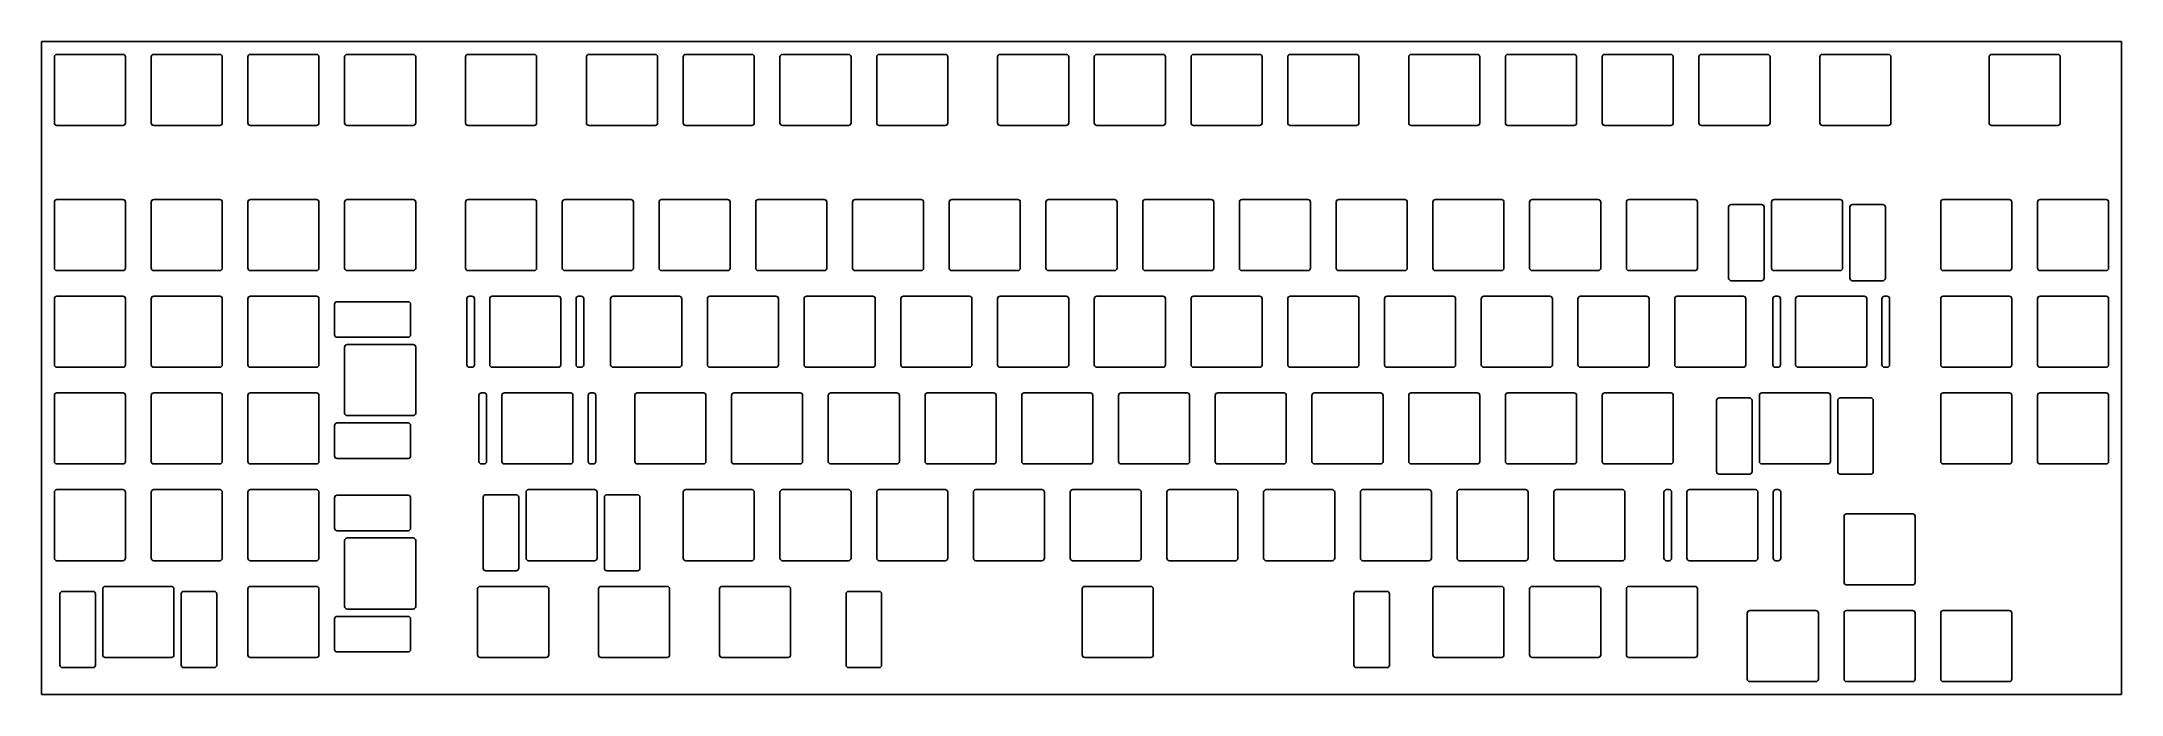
# Model space of a CAD drawing. Header units: millimetres. Extents: x 0 to 410, y -129 to 0.
import ezdxf

# ---------------------------------------------------------------- set-up
doc = ezdxf.new("R2010")
doc.units = ezdxf.units.MM

msp = doc.modelspace()

# ---------------------------------------------------------------- linework, layer by layer
for p, q in [((0, 0), (409.575, 0)), ((0, -128.5875), (0, 0)), ((409.575, -128.5875), (409.575, 0)), ((2.525, -3.025), (2.525, -16.025)), ((3.025, -2.525), (16.025, -2.525)), ((16.525, -3.025), (16.525, -16.025)), ((21.575, -3.025), (21.575, -16.025)), ((22.075, -2.525), (35.075, -2.525)), ((35.575, -3.025), (35.575, -16.025)), ((40.625, -3.025), (40.625, -16.025)), ((41.125, -2.525), (54.125, -2.525)), ((54.625, -3.025), (54.625, -16.025)), ((59.675, -3.025), (59.675, -16.025)), ((60.175, -2.525), (73.175, -2.525)), ((73.675, -3.025), (73.675, -16.025)), ((83.4875, -3.025), (83.4875, -16.025)), ((83.9875, -2.525), (96.9875, -2.525)), ((97.4875, -3.025), (97.4875, -16.025)), ((107.3, -3.025), (107.3, -16.025)), ((107.8, -2.525), (120.8, -2.525)), ((121.3, -3.025), (121.3, -16.025)), ((126.35, -3.025), (126.35, -16.025)), ((126.85, -2.525), (139.85, -2.525)), ((140.35, -3.025), (140.35, -16.025)), ((145.4, -3.025), (145.4, -16.025)), ((145.9, -2.525), (158.9, -2.525)), ((159.4, -3.025), (159.4, -16.025)), ((164.45, -3.025), (164.45, -16.025)), ((164.95, -2.525), (177.95, -2.525)), ((178.45, -3.025), (178.45, -16.025)), ((188.2625, -3.025), (188.2625, -16.025)), ((188.7625, -2.525), (201.7625, -2.525)), ((202.2625, -3.025), (202.2625, -16.025)), ((207.3125, -3.025), (207.3125, -16.025)), ((207.8125, -2.525), (220.8125, -2.525)), ((221.3125, -3.025), (221.3125, -16.025)), ((226.3625, -3.025), (226.3625, -16.025)), ((226.8625, -2.525), (239.8625, -2.525)), ((240.3625, -3.025), (240.3625, -16.025)), ((245.4125, -3.025), (245.4125, -16.025)), ((245.9125, -2.525), (258.9125, -2.525)), ((259.4125, -3.025), (259.4125, -16.025)), ((269.225, -3.025), (269.225, -16.025)), ((269.725, -2.525), (282.725, -2.525)), ((283.225, -3.025), (283.225, -16.025)), ((288.275, -3.025), (288.275, -16.025)), ((288.775, -2.525), (301.775, -2.525)), ((302.275, -3.025), (302.275, -16.025)), ((307.325, -3.025), (307.325, -16.025)), ((307.825, -2.525), (320.825, -2.525)), ((321.325, -3.025), (321.325, -16.025)), ((326.375, -3.025), (326.375, -16.025)), ((326.875, -2.525), (339.875, -2.525)), ((340.375, -3.025), (340.375, -16.025)), ((350.1875, -3.025), (350.1875, -16.025)), ((350.6875, -2.525), (363.6875, -2.525)), ((364.1875, -3.025), (364.1875, -16.025)), ((383.525, -3.025), (383.525, -16.025)), ((384.025, -2.525), (397.025, -2.525)), ((397.525, -3.025), (397.525, -16.025)), ((3.025, -16.525), (16.025, -16.525)), ((22.075, -16.525), (35.075, -16.525)), ((41.125, -16.525), (54.125, -16.525)), ((60.175, -16.525), (73.175, -16.525)), ((83.9875, -16.525), (96.9875, -16.525)), ((107.8, -16.525), (120.8, -16.525)), ((126.85, -16.525), (139.85, -16.525)), ((145.9, -16.525), (158.9, -16.525)), ((164.95, -16.525), (177.95, -16.525)), ((188.7625, -16.525), (201.7625, -16.525)), ((207.8125, -16.525), (220.8125, -16.525)), ((226.8625, -16.525), (239.8625, -16.525)), ((245.9125, -16.525), (258.9125, -16.525)), ((269.725, -16.525), (282.725, -16.525)), ((288.775, -16.525), (301.775, -16.525)), ((307.825, -16.525), (320.825, -16.525)), ((326.875, -16.525), (339.875, -16.525)), ((350.6875, -16.525), (363.6875, -16.525)), ((384.025, -16.525), (397.025, -16.525)), ((2.525, -31.6), (2.525, -44.6)), ((3.025, -31.1), (16.025, -31.1)), ((16.525, -31.6), (16.525, -44.6)), ((21.575, -31.6), (21.575, -44.6)), ((22.075, -31.1), (35.075, -31.1)), ((35.575, -31.6), (35.575, -44.6)), ((40.625, -31.6), (40.625, -44.6)), ((41.125, -31.1), (54.125, -31.1)), ((54.625, -31.6), (54.625, -44.6)), ((59.675, -31.6), (59.675, -44.6)), ((60.175, -31.1), (73.175, -31.1)), ((73.675, -31.6), (73.675, -44.6)), ((83.4875, -31.6), (83.4875, -44.6)), ((83.9875, -31.1), (96.9875, -31.1)), ((97.4875, -31.6), (97.4875, -44.6)), ((102.5375, -31.6), (102.5375, -44.6)), ((103.0375, -31.1), (116.0375, -31.1)), ((116.5375, -31.6), (116.5375, -44.6)), ((121.5875, -31.6), (121.5875, -44.6)), ((122.0875, -31.1), (135.0875, -31.1)), ((135.5875, -31.6), (135.5875, -44.6)), ((140.6375, -31.6), (140.6375, -44.6)), ((141.1375, -31.1), (154.1375, -31.1)), ((154.6375, -31.6), (154.6375, -44.6)), ((159.6875, -31.6), (159.6875, -44.6)), ((160.1875, -31.1), (173.1875, -31.1)), ((173.6875, -31.6), (173.6875, -44.6)), ((178.7375, -31.6), (178.7375, -44.6)), ((179.2375, -31.1), (192.2375, -31.1)), ((192.7375, -31.6), (192.7375, -44.6)), ((197.7875, -31.6), (197.7875, -44.6)), ((198.2875, -31.1), (211.2875, -31.1)), ((211.7875, -31.6), (211.7875, -44.6)), ((216.8375, -31.6), (216.8375, -44.6)), ((217.3375, -31.1), (230.3375, -31.1)), ((230.8375, -31.6), (230.8375, -44.6)), ((235.8875, -31.6), (235.8875, -44.6)), ((236.3875, -31.1), (249.3875, -31.1)), ((249.8875, -31.6), (249.8875, -44.6)), ((254.9375, -31.6), (254.9375, -44.6)), ((255.4375, -31.1), (268.4375, -31.1)), ((268.9375, -31.6), (268.9375, -44.6)), ((273.9875, -31.6), (273.9875, -44.6)), ((274.4875, -31.1), (287.4875, -31.1)), ((287.9875, -31.6), (287.9875, -44.6)), ((293.0375, -31.6), (293.0375, -44.6)), ((293.5375, -31.1), (306.5375, -31.1)), ((307.0375, -31.6), (307.0375, -44.6)), ((312.0875, -31.6), (312.0875, -44.6)), ((312.5875, -31.1), (325.5875, -31.1)), ((326.0875, -31.6), (326.0875, -44.6)), ((332.2245, -32.6), (332.2245, -46.6)), ((332.7245, -32.1), (338.7245, -32.1)), ((339.2245, -32.6), (339.2245, -46.6)), ((340.6625, -31.6), (340.6625, -44.6)), ((341.1625, -31.1), (354.1625, -31.1)), ((354.6625, -31.6), (354.6625, -44.6)), ((356.1005, -32.6), (356.1005, -46.6)), ((356.6005, -32.1), (362.6005, -32.1)), ((363.1005, -32.6), (363.1005, -46.6)), ((374, -31.6), (374, -44.6)), ((374.5, -31.1), (387.5, -31.1)), ((388, -31.6), (388, -44.6)), ((393.05, -31.6), (393.05, -44.6)), ((393.55, -31.1), (406.55, -31.1)), ((407.05, -31.6), (407.05, -44.6)), ((3.025, -45.1), (16.025, -45.1)), ((22.075, -45.1), (35.075, -45.1)), ((41.125, -45.1), (54.125, -45.1)), ((60.175, -45.1), (73.175, -45.1)), ((83.9875, -45.1), (96.9875, -45.1)), ((103.0375, -45.1), (116.0375, -45.1)), ((122.0875, -45.1), (135.0875, -45.1)), ((141.1375, -45.1), (154.1375, -45.1)), ((160.1875, -45.1), (173.1875, -45.1)), ((179.2375, -45.1), (192.2375, -45.1)), ((198.2875, -45.1), (211.2875, -45.1)), ((217.3375, -45.1), (230.3375, -45.1)), ((236.3875, -45.1), (249.3875, -45.1)), ((255.4375, -45.1), (268.4375, -45.1)), ((274.4875, -45.1), (287.4875, -45.1)), ((293.5375, -45.1), (306.5375, -45.1)), ((312.5875, -45.1), (325.5875, -45.1)), ((332.7245, -47.1), (338.7245, -47.1)), ((341.1625, -45.1), (354.1625, -45.1)), ((356.6005, -47.1), (362.6005, -47.1)), ((374.5, -45.1), (387.5, -45.1)), ((393.55, -45.1), (406.55, -45.1)), ((2.525, -50.65), (2.525, -63.65)), ((3.025, -50.15), (16.025, -50.15)), ((16.525, -50.65), (16.525, -63.65)), ((21.575, -50.65), (21.575, -63.65)), ((22.075, -50.15), (35.075, -50.15)), ((35.575, -50.65), (35.575, -63.65)), ((40.625, -50.65), (40.625, -63.65)), ((41.125, -50.15), (54.125, -50.15)), ((54.625, -50.65), (54.625, -63.65)), ((57.675, -51.737), (57.675, -57.737)), ((72.175, -51.237), (58.175, -51.237)), ((72.675, -51.737), (72.675, -57.737)), ((83.75, -50.65), (83.75, -63.65)), ((84.25, -50.15), (84.75, -50.15)), ((85.25, -50.65), (85.25, -63.65)), ((88.25, -50.65), (88.25, -63.65)), ((88.75, -50.15), (101.75, -50.15)), ((102.25, -50.65), (102.25, -63.65)), ((105.25, -50.65), (105.25, -63.65)), ((105.75, -50.15), (106.25, -50.15)), ((106.75, -50.65), (106.75, -63.65)), ((112.0625, -50.65), (112.0625, -63.65)), ((112.5625, -50.15), (125.5625, -50.15)), ((126.0625, -50.65), (126.0625, -63.65)), ((131.1125, -50.65), (131.1125, -63.65)), ((131.6125, -50.15), (144.6125, -50.15)), ((145.1125, -50.65), (145.1125, -63.65)), ((150.1625, -50.65), (150.1625, -63.65)), ((150.6625, -50.15), (163.6625, -50.15)), ((164.1625, -50.65), (164.1625, -63.65)), ((169.2125, -50.65), (169.2125, -63.65)), ((169.7125, -50.15), (182.7125, -50.15)), ((183.2125, -50.65), (183.2125, -63.65)), ((188.2625, -50.65), (188.2625, -63.65)), ((188.7625, -50.15), (201.7625, -50.15)), ((202.2625, -50.65), (202.2625, -63.65)), ((207.3125, -50.65), (207.3125, -63.65)), ((207.8125, -50.15), (220.8125, -50.15)), ((221.3125, -50.65), (221.3125, -63.65)), ((226.3625, -50.65), (226.3625, -63.65)), ((226.8625, -50.15), (239.8625, -50.15)), ((240.3625, -50.65), (240.3625, -63.65)), ((245.4125, -50.65), (245.4125, -63.65)), ((245.9125, -50.15), (258.9125, -50.15)), ((259.4125, -50.65), (259.4125, -63.65)), ((264.4625, -50.65), (264.4625, -63.65)), ((264.9625, -50.15), (277.9625, -50.15)), ((278.4625, -50.65), (278.4625, -63.65)), ((283.5125, -50.65), (283.5125, -63.65)), ((284.0125, -50.15), (297.0125, -50.15)), ((297.5125, -50.65), (297.5125, -63.65)), ((302.5625, -50.65), (302.5625, -63.65)), ((303.0625, -50.15), (316.0625, -50.15)), ((316.5625, -50.65), (316.5625, -63.65)), ((321.6125, -50.65), (321.6125, -63.65)), ((322.1125, -50.15), (335.1125, -50.15)), ((335.6125, -50.65), (335.6125, -63.65)), ((340.925, -50.65), (340.925, -63.65)), ((341.425, -50.15), (341.925, -50.15)), ((342.425, -50.65), (342.425, -63.65)), ((345.425, -50.65), (345.425, -63.65)), ((345.925, -50.15), (358.925, -50.15)), ((359.425, -50.65), (359.425, -63.65)), ((362.425, -50.65), (362.425, -63.65)), ((362.925, -50.15), (363.425, -50.15)), ((363.925, -50.65), (363.925, -63.65)), ((374, -50.65), (374, -63.65)), ((374.5, -50.15), (387.5, -50.15)), ((388, -50.65), (388, -63.65)), ((393.05, -50.65), (393.05, -63.65)), ((393.55, -50.15), (406.55, -50.15)), ((407.05, -50.65), (407.05, -63.65)), ((72.175, -58.237), (58.175, -58.237)), ((59.675, -60.175), (59.675, -73.175)), ((73.175, -59.675), (60.175, -59.675)), ((73.675, -60.175), (73.675, -73.175)), ((3.025, -64.15), (16.025, -64.15)), ((22.075, -64.15), (35.075, -64.15)), ((41.125, -64.15), (54.125, -64.15)), ((84.25, -64.15), (84.75, -64.15)), ((88.75, -64.15), (101.75, -64.15)), ((105.75, -64.15), (106.25, -64.15)), ((112.5625, -64.15), (125.5625, -64.15)), ((131.6125, -64.15), (144.6125, -64.15)), ((150.6625, -64.15), (163.6625, -64.15)), ((169.7125, -64.15), (182.7125, -64.15)), ((188.7625, -64.15), (201.7625, -64.15)), ((207.8125, -64.15), (220.8125, -64.15)), ((226.8625, -64.15), (239.8625, -64.15)), ((245.9125, -64.15), (258.9125, -64.15)), ((264.9625, -64.15), (277.9625, -64.15)), ((284.0125, -64.15), (297.0125, -64.15)), ((303.0625, -64.15), (316.0625, -64.15)), ((322.1125, -64.15), (335.1125, -64.15)), ((341.425, -64.15), (341.925, -64.15)), ((345.925, -64.15), (358.925, -64.15)), ((362.925, -64.15), (363.425, -64.15)), ((374.5, -64.15), (387.5, -64.15)), ((393.55, -64.15), (406.55, -64.15)), ((3.025, -69.2), (16.025, -69.2)), ((22.075, -69.2), (35.075, -69.2)), ((41.125, -69.2), (54.125, -69.2)), ((86.63125, -69.2), (87.13125, -69.2)), ((91.13125, -69.2), (104.13125, -69.2)), ((108.13125, -69.2), (108.63125, -69.2)), ((117.325, -69.2), (130.325, -69.2)), ((136.375, -69.2), (149.375, -69.2)), ((155.425, -69.2), (168.425, -69.2)), ((174.475, -69.2), (187.475, -69.2)), ((193.525, -69.2), (206.525, -69.2)), ((212.575, -69.2), (225.575, -69.2)), ((231.625, -69.2), (244.625, -69.2)), ((250.675, -69.2), (263.675, -69.2)), ((269.725, -69.2), (282.725, -69.2)), ((288.775, -69.2), (301.775, -69.2)), ((307.825, -69.2), (320.825, -69.2)), ((338.78125, -69.2), (351.78125, -69.2)), ((374.5, -69.2), (387.5, -69.2)), ((393.55, -69.2), (406.55, -69.2)), ((2.525, -69.7), (2.525, -82.7)), ((16.525, -69.7), (16.525, -82.7)), ((21.575, -69.7), (21.575, -82.7)), ((35.575, -69.7), (35.575, -82.7)), ((40.625, -69.7), (40.625, -82.7)), ((54.625, -69.7), (54.625, -82.7)), ((73.175, -73.675), (60.175, -73.675)), ((86.13125, -69.7), (86.13125, -82.7)), ((87.63125, -69.7), (87.63125, -82.7)), ((90.63125, -69.7), (90.63125, -82.7)), ((104.63125, -69.7), (104.63125, -82.7)), ((107.63125, -69.7), (107.63125, -82.7)), ((109.13125, -69.7), (109.13125, -82.7)), ((116.825, -69.7), (116.825, -82.7)), ((130.825, -69.7), (130.825, -82.7)), ((135.875, -69.7), (135.875, -82.7)), ((149.875, -69.7), (149.875, -82.7)), ((154.925, -69.7), (154.925, -82.7)), ((168.925, -69.7), (168.925, -82.7)), ((173.975, -69.7), (173.975, -82.7)), ((187.975, -69.7), (187.975, -82.7)), ((193.025, -69.7), (193.025, -82.7)), ((207.025, -69.7), (207.025, -82.7)), ((212.075, -69.7), (212.075, -82.7)), ((226.075, -69.7), (226.075, -82.7)), ((231.125, -69.7), (231.125, -82.7)), ((245.125, -69.7), (245.125, -82.7)), ((250.175, -69.7), (250.175, -82.7)), ((264.175, -69.7), (264.175, -82.7)), ((269.225, -69.7), (269.225, -82.7)), ((283.225, -69.7), (283.225, -82.7)), ((288.275, -69.7), (288.275, -82.7)), ((302.275, -69.7), (302.275, -82.7)), ((307.325, -69.7), (307.325, -82.7)), ((321.325, -69.7), (321.325, -82.7)), ((329.84325, -70.7), (329.84325, -84.7)), ((330.34325, -70.2), (336.34325, -70.2)), ((336.84325, -70.7), (336.84325, -84.7)), ((338.28125, -69.7), (338.28125, -82.7)), ((352.28125, -69.7), (352.28125, -82.7)), ((353.71925, -70.7), (353.71925, -84.7)), ((354.21925, -70.2), (360.21925, -70.2)), ((360.71925, -70.7), (360.71925, -84.7)), ((374, -69.7), (374, -82.7)), ((388, -69.7), (388, -82.7)), ((393.05, -69.7), (393.05, -82.7)), ((407.05, -69.7), (407.05, -82.7)), ((57.675, -75.613), (57.675, -81.613)), ((72.175, -75.113), (58.175, -75.113)), ((72.675, -75.613), (72.675, -81.613)), ((3.025, -83.2), (16.025, -83.2)), ((22.075, -83.2), (35.075, -83.2)), ((41.125, -83.2), (54.125, -83.2)), ((72.175, -82.113), (58.175, -82.113)), ((86.63125, -83.2), (87.13125, -83.2)), ((91.13125, -83.2), (104.13125, -83.2)), ((108.13125, -83.2), (108.63125, -83.2)), ((117.325, -83.2), (130.325, -83.2)), ((136.375, -83.2), (149.375, -83.2)), ((155.425, -83.2), (168.425, -83.2)), ((174.475, -83.2), (187.475, -83.2)), ((193.525, -83.2), (206.525, -83.2)), ((212.575, -83.2), (225.575, -83.2)), ((231.625, -83.2), (244.625, -83.2)), ((250.675, -83.2), (263.675, -83.2)), ((269.725, -83.2), (282.725, -83.2)), ((288.775, -83.2), (301.775, -83.2)), ((307.825, -83.2), (320.825, -83.2)), ((330.34325, -85.2), (336.34325, -85.2)), ((338.78125, -83.2), (351.78125, -83.2)), ((354.21925, -85.2), (360.21925, -85.2)), ((374.5, -83.2), (387.5, -83.2)), ((393.55, -83.2), (406.55, -83.2)), ((2.525, -88.75), (2.525, -101.75)), ((3.025, -88.25), (16.025, -88.25)), ((16.525, -88.75), (16.525, -101.75)), ((21.575, -88.75), (21.575, -101.75)), ((22.075, -88.25), (35.075, -88.25)), ((35.575, -88.75), (35.575, -101.75)), ((40.625, -88.75), (40.625, -101.75)), ((41.125, -88.25), (54.125, -88.25)), ((54.625, -88.75), (54.625, -101.75)), ((57.675, -89.837), (57.675, -95.837)), ((72.175, -89.337), (58.175, -89.337)), ((72.675, -89.837), (72.675, -95.837)), ((86.95575, -89.75), (86.95575, -103.75)), ((87.45575, -89.25), (93.45575, -89.25)), ((93.95575, -89.75), (93.95575, -103.75)), ((95.39375, -88.75), (95.39375, -101.75)), ((95.89375, -88.25), (108.89375, -88.25)), ((109.39375, -88.75), (109.39375, -101.75)), ((110.83175, -89.75), (110.83175, -103.75)), ((111.33175, -89.25), (117.33175, -89.25)), ((117.83175, -89.75), (117.83175, -103.75)), ((126.35, -88.75), (126.35, -101.75)), ((126.85, -88.25), (139.85, -88.25)), ((140.35, -88.75), (140.35, -101.75)), ((145.4, -88.75), (145.4, -101.75)), ((145.9, -88.25), (158.9, -88.25)), ((159.4, -88.75), (159.4, -101.75)), ((164.45, -88.75), (164.45, -101.75)), ((164.95, -88.25), (177.95, -88.25)), ((178.45, -88.75), (178.45, -101.75)), ((183.5, -88.75), (183.5, -101.75)), ((184, -88.25), (197, -88.25)), ((197.5, -88.75), (197.5, -101.75)), ((202.55, -88.75), (202.55, -101.75)), ((203.05, -88.25), (216.05, -88.25)), ((216.55, -88.75), (216.55, -101.75)), ((221.6, -88.75), (221.6, -101.75)), ((222.1, -88.25), (235.1, -88.25)), ((235.6, -88.75), (235.6, -101.75)), ((240.65, -88.75), (240.65, -101.75)), ((241.15, -88.25), (254.15, -88.25)), ((254.65, -88.75), (254.65, -101.75)), ((259.7, -88.75), (259.7, -101.75)), ((260.2, -88.25), (273.2, -88.25)), ((273.7, -88.75), (273.7, -101.75)), ((278.75, -88.75), (278.75, -101.75)), ((279.25, -88.25), (292.25, -88.25)), ((292.75, -88.75), (292.75, -101.75)), ((297.8, -88.75), (297.8, -101.75)), ((298.3, -88.25), (311.3, -88.25)), ((311.8, -88.75), (311.8, -101.75)), ((319.49375, -88.75), (319.49375, -101.75)), ((319.99375, -88.25), (320.49375, -88.25)), ((320.99375, -88.75), (320.99375, -101.75)), ((323.99375, -88.75), (323.99375, -101.75)), ((324.49375, -88.25), (337.49375, -88.25)), ((337.99375, -88.75), (337.99375, -101.75)), ((340.99375, -88.75), (340.99375, -101.75)), ((341.49375, -88.25), (341.99375, -88.25)), ((342.49375, -88.75), (342.49375, -101.75)), ((354.95, -93.5125), (354.95, -106.5125)), ((355.45, -93.0125), (368.45, -93.0125)), ((368.95, -93.5125), (368.95, -106.5125)), ((72.175, -96.337), (58.175, -96.337)), ((59.675, -98.275), (59.675, -111.275)), ((73.175, -97.775), (60.175, -97.775)), ((73.675, -98.275), (73.675, -111.275)), ((3.025, -102.25), (16.025, -102.25)), ((22.075, -102.25), (35.075, -102.25)), ((41.125, -102.25), (54.125, -102.25)), ((95.89375, -102.25), (108.89375, -102.25)), ((126.85, -102.25), (139.85, -102.25)), ((145.9, -102.25), (158.9, -102.25)), ((164.95, -102.25), (177.95, -102.25)), ((184, -102.25), (197, -102.25)), ((203.05, -102.25), (216.05, -102.25)), ((222.1, -102.25), (235.1, -102.25)), ((241.15, -102.25), (254.15, -102.25)), ((260.2, -102.25), (273.2, -102.25)), ((279.25, -102.25), (292.25, -102.25)), ((298.3, -102.25), (311.3, -102.25)), ((319.99375, -102.25), (320.49375, -102.25)), ((324.49375, -102.25), (337.49375, -102.25)), ((341.49375, -102.25), (341.99375, -102.25)), ((87.45575, -104.25), (93.45575, -104.25)), ((111.33175, -104.25), (117.33175, -104.25)), ((3.612, -108.8), (3.612, -122.8)), ((4.112, -108.3), (10.112, -108.3)), ((10.612, -108.8), (10.612, -122.8)), ((12.05, -107.8), (12.05, -120.8)), ((12.55, -107.3), (25.55, -107.3)), ((26.05, -107.8), (26.05, -120.8)), ((27.488, -108.8), (27.488, -122.8)), ((27.988, -108.3), (33.988, -108.3)), ((34.488, -108.8), (34.488, -122.8)), ((40.625, -107.8), (40.625, -120.8)), ((41.125, -107.3), (54.125, -107.3)), ((54.625, -107.8), (54.625, -120.8)), ((85.86875, -107.8), (85.86875, -120.8)), ((86.36875, -107.3), (99.36875, -107.3)), ((99.86875, -107.8), (99.86875, -120.8)), ((109.68125, -107.8), (109.68125, -120.8)), ((110.18125, -107.3), (123.18125, -107.3)), ((123.68125, -107.8), (123.68125, -120.8)), ((133.49375, -107.8), (133.49375, -120.8)), ((133.99375, -107.3), (146.99375, -107.3)), ((147.49375, -107.8), (147.49375, -120.8)), ((158.43125, -108.8), (158.43125, -122.8)), ((158.93125, -108.3), (164.93125, -108.3)), ((165.43125, -108.8), (165.43125, -122.8)), ((204.93125, -107.8), (204.93125, -120.8)), ((205.43125, -107.3), (218.43125, -107.3)), ((218.93125, -107.8), (218.93125, -120.8)), ((258.43125, -108.8), (258.43125, -122.8)), ((258.93125, -108.3), (264.93125, -108.3)), ((265.43125, -108.8), (265.43125, -122.8)), ((273.9875, -107.8), (273.9875, -120.8)), ((274.4875, -107.3), (287.4875, -107.3)), ((287.9875, -107.8), (287.9875, -120.8)), ((293.0375, -107.8), (293.0375, -120.8)), ((293.5375, -107.3), (306.5375, -107.3)), ((307.0375, -107.8), (307.0375, -120.8)), ((312.0875, -107.8), (312.0875, -120.8)), ((312.5875, -107.3), (325.5875, -107.3)), ((326.0875, -107.8), (326.0875, -120.8)), ((355.45, -107.0125), (368.45, -107.0125)), ((57.675, -113.713), (57.675, -119.713)), ((72.175, -113.213), (58.175, -113.213)), ((73.175, -111.775), (60.175, -111.775)), ((72.675, -113.713), (72.675, -119.713)), ((335.9, -112.5625), (335.9, -125.5625)), ((336.4, -112.0625), (349.4, -112.0625)), ((349.9, -112.5625), (349.9, -125.5625)), ((354.95, -112.5625), (354.95, -125.5625)), ((355.45, -112.0625), (368.45, -112.0625)), ((368.95, -112.5625), (368.95, -125.5625)), ((374, -112.5625), (374, -125.5625)), ((374.5, -112.0625), (387.5, -112.0625)), ((388, -112.5625), (388, -125.5625)), ((12.55, -121.3), (25.55, -121.3)), ((41.125, -121.3), (54.125, -121.3)), ((72.175, -120.213), (58.175, -120.213)), ((86.36875, -121.3), (99.36875, -121.3)), ((110.18125, -121.3), (123.18125, -121.3)), ((133.99375, -121.3), (146.99375, -121.3)), ((205.43125, -121.3), (218.43125, -121.3)), ((274.4875, -121.3), (287.4875, -121.3)), ((293.5375, -121.3), (306.5375, -121.3)), ((312.5875, -121.3), (325.5875, -121.3)), ((4.112, -123.3), (10.112, -123.3)), ((27.988, -123.3), (33.988, -123.3)), ((158.93125, -123.3), (164.93125, -123.3)), ((258.93125, -123.3), (264.93125, -123.3)), ((336.4, -126.0625), (349.4, -126.0625)), ((355.45, -126.0625), (368.45, -126.0625)), ((374.5, -126.0625), (387.5, -126.0625)), ((0, -128.5875), (409.575, -128.5875))]:
    msp.add_line(p, q)
for centre, start, end in [((3.025, -3.025), 90, 180), ((16.025, -3.025), 0, 90), ((22.075, -3.025), 90, 180), ((35.075, -3.025), 0, 90), ((41.125, -3.025), 90, 180), ((54.125, -3.025), 0, 90), ((60.175, -3.025), 90, 180), ((73.175, -3.025), 0, 90), ((83.9875, -3.025), 90, 180), ((96.9875, -3.025), 0, 90), ((107.8, -3.025), 90, 180), ((120.8, -3.025), 0, 90), ((126.85, -3.025), 90, 180), ((139.85, -3.025), 0, 90), ((145.9, -3.025), 90, 180), ((158.9, -3.025), 0, 90), ((164.95, -3.025), 90, 180), ((177.95, -3.025), 0, 90), ((188.7625, -3.025), 90, 180), ((201.7625, -3.025), 0, 90), ((207.8125, -3.025), 90, 180), ((220.8125, -3.025), 0, 90), ((226.8625, -3.025), 90, 180), ((239.8625, -3.025), 0, 90), ((245.9125, -3.025), 90, 180), ((258.9125, -3.025), 0, 90), ((269.725, -3.025), 90, 180), ((282.725, -3.025), 0, 90), ((288.775, -3.025), 90, 180), ((301.775, -3.025), 0, 90), ((307.825, -3.025), 90, 180), ((320.825, -3.025), 0, 90), ((326.875, -3.025), 90, 180), ((339.875, -3.025), 0, 90), ((350.6875, -3.025), 90, 180), ((363.6875, -3.025), 0, 90), ((384.025, -3.025), 90, 180), ((397.025, -3.025), 0, 90), ((3.025, -16.025), 180, 270), ((16.025, -16.025), 270, 0), ((22.075, -16.025), 180, 270), ((35.075, -16.025), 270, 0), ((41.125, -16.025), 180, 270), ((54.125, -16.025), 270, 0), ((60.175, -16.025), 180, 270), ((73.175, -16.025), 270, 0), ((83.9875, -16.025), 180, 270), ((96.9875, -16.025), 270, 0), ((107.8, -16.025), 180, 270), ((120.8, -16.025), 270, 0), ((126.85, -16.025), 180, 270), ((139.85, -16.025), 270, 0), ((145.9, -16.025), 180, 270), ((158.9, -16.025), 270, 0), ((164.95, -16.025), 180, 270), ((177.95, -16.025), 270, 0), ((188.7625, -16.025), 180, 270), ((201.7625, -16.025), 270, 0), ((207.8125, -16.025), 180, 270), ((220.8125, -16.025), 270, 0), ((226.8625, -16.025), 180, 270), ((239.8625, -16.025), 270, 0), ((245.9125, -16.025), 180, 270), ((258.9125, -16.025), 270, 0), ((269.725, -16.025), 180, 270), ((282.725, -16.025), 270, 0), ((288.775, -16.025), 180, 270), ((301.775, -16.025), 270, 0), ((307.825, -16.025), 180, 270), ((320.825, -16.025), 270, 0), ((326.875, -16.025), 180, 270), ((339.875, -16.025), 270, 0), ((350.6875, -16.025), 180, 270), ((363.6875, -16.025), 270, 0), ((384.025, -16.025), 180, 270), ((397.025, -16.025), 270, 0), ((3.025, -31.6), 90, 180), ((16.025, -31.6), 0, 90), ((22.075, -31.6), 90, 180), ((35.075, -31.6), 0, 90), ((41.125, -31.6), 90, 180), ((54.125, -31.6), 0, 90), ((60.175, -31.6), 90, 180), ((73.175, -31.6), 0, 90), ((83.9875, -31.6), 90, 180), ((96.9875, -31.6), 0, 90), ((103.0375, -31.6), 90, 180), ((116.0375, -31.6), 0, 90), ((122.0875, -31.6), 90, 180), ((135.0875, -31.6), 0, 90), ((141.1375, -31.6), 90, 180), ((154.1375, -31.6), 0, 90), ((160.1875, -31.6), 90, 180), ((173.1875, -31.6), 0, 90), ((179.2375, -31.6), 90, 180), ((192.2375, -31.6), 0, 90), ((198.2875, -31.6), 90, 180), ((211.2875, -31.6), 0, 90), ((217.3375, -31.6), 90, 180), ((230.3375, -31.6), 0, 90), ((236.3875, -31.6), 90, 180), ((249.3875, -31.6), 0, 90), ((255.4375, -31.6), 90, 180), ((268.4375, -31.6), 0, 90), ((274.4875, -31.6), 90, 180), ((287.4875, -31.6), 0, 90), ((293.5375, -31.6), 90, 180), ((306.5375, -31.6), 0, 90), ((312.5875, -31.6), 90, 180), ((325.5875, -31.6), 0, 90), ((332.7245, -32.6), 90, 180), ((338.7245, -32.6), 0, 90), ((341.1625, -31.6), 90, 180), ((354.1625, -31.6), 0, 90), ((356.6005, -32.6), 90, 180), ((362.6005, -32.6), 0, 90), ((374.5, -31.6), 90, 180), ((387.5, -31.6), 0, 90), ((393.55, -31.6), 90, 180), ((406.55, -31.6), 0, 90), ((3.025, -44.6), 180, 270), ((16.025, -44.6), 270, 0), ((22.075, -44.6), 180, 270), ((35.075, -44.6), 270, 0), ((41.125, -44.6), 180, 270), ((54.125, -44.6), 270, 0), ((60.175, -44.6), 180, 270), ((73.175, -44.6), 270, 0), ((83.9875, -44.6), 180, 270), ((96.9875, -44.6), 270, 0), ((103.0375, -44.6), 180, 270), ((116.0375, -44.6), 270, 0), ((122.0875, -44.6), 180, 270), ((135.0875, -44.6), 270, 0), ((141.1375, -44.6), 180, 270), ((154.1375, -44.6), 270, 0), ((160.1875, -44.6), 180, 270), ((173.1875, -44.6), 270, 0), ((179.2375, -44.6), 180, 270), ((192.2375, -44.6), 270, 0), ((198.2875, -44.6), 180, 270), ((211.2875, -44.6), 270, 0), ((217.3375, -44.6), 180, 270), ((230.3375, -44.6), 270, 0), ((236.3875, -44.6), 180, 270), ((249.3875, -44.6), 270, 0), ((255.4375, -44.6), 180, 270), ((268.4375, -44.6), 270, 0), ((274.4875, -44.6), 180, 270), ((287.4875, -44.6), 270, 0), ((293.5375, -44.6), 180, 270), ((306.5375, -44.6), 270, 0), ((312.5875, -44.6), 180, 270), ((325.5875, -44.6), 270, 0), ((341.1625, -44.6), 180, 270), ((354.1625, -44.6), 270, 0), ((374.5, -44.6), 180, 270), ((387.5, -44.6), 270, 0), ((393.55, -44.6), 180, 270), ((406.55, -44.6), 270, 0), ((332.7245, -46.6), 180, 270), ((338.7245, -46.6), 270, 0), ((356.6005, -46.6), 180, 270), ((362.6005, -46.6), 270, 0), ((3.025, -50.65), 90, 180), ((16.025, -50.65), 0, 90), ((22.075, -50.65), 90, 180), ((35.075, -50.65), 0, 90), ((41.125, -50.65), 90, 180), ((54.125, -50.65), 0, 90), ((58.175, -51.737), 90, 180), ((72.175, -51.737), 0, 90), ((84.25, -50.65), 90, 180), ((84.75, -50.65), 0, 90), ((88.75, -50.65), 90, 180), ((101.75, -50.65), 0, 90), ((105.75, -50.65), 90, 180), ((106.25, -50.65), 0, 90), ((112.5625, -50.65), 90, 180), ((125.5625, -50.65), 0, 90), ((131.6125, -50.65), 90, 180), ((144.6125, -50.65), 0, 90), ((150.6625, -50.65), 90, 180), ((163.6625, -50.65), 0, 90), ((169.7125, -50.65), 90, 180), ((182.7125, -50.65), 0, 90), ((188.7625, -50.65), 90, 180), ((201.7625, -50.65), 0, 90), ((207.8125, -50.65), 90, 180), ((220.8125, -50.65), 0, 90), ((226.8625, -50.65), 90, 180), ((239.8625, -50.65), 0, 90), ((245.9125, -50.65), 90, 180), ((258.9125, -50.65), 0, 90), ((264.9625, -50.65), 90, 180), ((277.9625, -50.65), 0, 90), ((284.0125, -50.65), 90, 180), ((297.0125, -50.65), 0, 90), ((303.0625, -50.65), 90, 180), ((316.0625, -50.65), 0, 90), ((322.1125, -50.65), 90, 180), ((335.1125, -50.65), 0, 90), ((341.425, -50.65), 90, 180), ((341.925, -50.65), 0, 90), ((345.925, -50.65), 90, 180), ((358.925, -50.65), 0, 90), ((362.925, -50.65), 90, 180), ((363.425, -50.65), 0, 90), ((374.5, -50.65), 90, 180), ((387.5, -50.65), 0, 90), ((393.55, -50.65), 90, 180), ((406.55, -50.65), 0, 90), ((58.175, -57.737), 180, 270), ((60.175, -60.175), 90, 180), ((72.175, -57.737), 270, 0), ((73.175, -60.175), 0, 90), ((3.025, -63.65), 180, 270), ((16.025, -63.65), 270, 0), ((22.075, -63.65), 180, 270), ((35.075, -63.65), 270, 0), ((41.125, -63.65), 180, 270), ((54.125, -63.65), 270, 0), ((84.25, -63.65), 180, 270), ((84.75, -63.65), 270, 0), ((88.75, -63.65), 180, 270), ((101.75, -63.65), 270, 0), ((105.75, -63.65), 180, 270), ((106.25, -63.65), 270, 0), ((112.5625, -63.65), 180, 270), ((125.5625, -63.65), 270, 0), ((131.6125, -63.65), 180, 270), ((144.6125, -63.65), 270, 0), ((150.6625, -63.65), 180, 270), ((163.6625, -63.65), 270, 0), ((169.7125, -63.65), 180, 270), ((182.7125, -63.65), 270, 0), ((188.7625, -63.65), 180, 270), ((201.7625, -63.65), 270, 0), ((207.8125, -63.65), 180, 270), ((220.8125, -63.65), 270, 0), ((226.8625, -63.65), 180, 270), ((239.8625, -63.65), 270, 0), ((245.9125, -63.65), 180, 270), ((258.9125, -63.65), 270, 0), ((264.9625, -63.65), 180, 270), ((277.9625, -63.65), 270, 0), ((284.0125, -63.65), 180, 270), ((297.0125, -63.65), 270, 0), ((303.0625, -63.65), 180, 270), ((316.0625, -63.65), 270, 0), ((322.1125, -63.65), 180, 270), ((335.1125, -63.65), 270, 0), ((341.425, -63.65), 180, 270), ((341.925, -63.65), 270, 0), ((345.925, -63.65), 180, 270), ((358.925, -63.65), 270, 0), ((362.925, -63.65), 180, 270), ((363.425, -63.65), 270, 0), ((374.5, -63.65), 180, 270), ((387.5, -63.65), 270, 0), ((393.55, -63.65), 180, 270), ((406.55, -63.65), 270, 0), ((3.025, -69.7), 90, 180), ((16.025, -69.7), 0, 90), ((22.075, -69.7), 90, 180), ((35.075, -69.7), 0, 90), ((41.125, -69.7), 90, 180), ((54.125, -69.7), 0, 90), ((86.63125, -69.7), 90, 180), ((87.13125, -69.7), 0, 90), ((91.13125, -69.7), 90, 180), ((104.13125, -69.7), 0, 90), ((108.13125, -69.7), 90, 180), ((108.63125, -69.7), 0, 90), ((117.325, -69.7), 90, 180), ((130.325, -69.7), 0, 90), ((136.375, -69.7), 90, 180), ((149.375, -69.7), 0, 90), ((155.425, -69.7), 90, 180), ((168.425, -69.7), 0, 90), ((174.475, -69.7), 90, 180), ((187.475, -69.7), 0, 90), ((193.525, -69.7), 90, 180), ((206.525, -69.7), 0, 90), ((212.575, -69.7), 90, 180), ((225.575, -69.7), 0, 90), ((231.625, -69.7), 90, 180), ((244.625, -69.7), 0, 90), ((250.675, -69.7), 90, 180), ((263.675, -69.7), 0, 90), ((269.725, -69.7), 90, 180), ((282.725, -69.7), 0, 90), ((288.775, -69.7), 90, 180), ((301.775, -69.7), 0, 90), ((307.825, -69.7), 90, 180), ((320.825, -69.7), 0, 90), ((338.78125, -69.7), 90, 180), ((351.78125, -69.7), 0, 90), ((374.5, -69.7), 90, 180), ((387.5, -69.7), 0, 90), ((393.55, -69.7), 90, 180), ((406.55, -69.7), 0, 90), ((60.175, -73.175), 180, 270), ((73.175, -73.175), 270, 0), ((330.34325, -70.7), 90, 180), ((336.34325, -70.7), 0, 90), ((354.21925, -70.7), 90, 180), ((360.21925, -70.7), 0, 90), ((58.175, -75.613), 90, 180), ((72.175, -75.613), 0, 90), ((58.175, -81.613), 180, 270), ((72.175, -81.613), 270, 0), ((3.025, -82.7), 180, 270), ((16.025, -82.7), 270, 0), ((22.075, -82.7), 180, 270), ((35.075, -82.7), 270, 0), ((41.125, -82.7), 180, 270), ((54.125, -82.7), 270, 0), ((86.63125, -82.7), 180, 270), ((87.13125, -82.7), 270, 0), ((91.13125, -82.7), 180, 270), ((104.13125, -82.7), 270, 0), ((108.13125, -82.7), 180, 270), ((108.63125, -82.7), 270, 0), ((117.325, -82.7), 180, 270), ((130.325, -82.7), 270, 0), ((136.375, -82.7), 180, 270), ((149.375, -82.7), 270, 0), ((155.425, -82.7), 180, 270), ((168.425, -82.7), 270, 0), ((174.475, -82.7), 180, 270), ((187.475, -82.7), 270, 0), ((193.525, -82.7), 180, 270), ((206.525, -82.7), 270, 0), ((212.575, -82.7), 180, 270), ((225.575, -82.7), 270, 0), ((231.625, -82.7), 180, 270), ((244.625, -82.7), 270, 0), ((250.675, -82.7), 180, 270), ((263.675, -82.7), 270, 0), ((269.725, -82.7), 180, 270), ((282.725, -82.7), 270, 0), ((288.775, -82.7), 180, 270), ((301.775, -82.7), 270, 0), ((307.825, -82.7), 180, 270), ((320.825, -82.7), 270, 0), ((330.34325, -84.7), 180, 270), ((336.34325, -84.7), 270, 0), ((338.78125, -82.7), 180, 270), ((351.78125, -82.7), 270, 0), ((354.21925, -84.7), 180, 270), ((360.21925, -84.7), 270, 0), ((374.5, -82.7), 180, 270), ((387.5, -82.7), 270, 0), ((393.55, -82.7), 180, 270), ((406.55, -82.7), 270, 0), ((3.025, -88.75), 90, 180), ((16.025, -88.75), 0, 90), ((22.075, -88.75), 90, 180), ((35.075, -88.75), 0, 90), ((41.125, -88.75), 90, 180), ((54.125, -88.75), 0, 90), ((58.175, -89.837), 90, 180), ((72.175, -89.837), 0, 90), ((87.45575, -89.75), 90, 180), ((93.45575, -89.75), 0, 90), ((95.89375, -88.75), 90, 180), ((108.89375, -88.75), 0, 90), ((111.33175, -89.75), 90, 180), ((117.33175, -89.75), 0, 90), ((126.85, -88.75), 90, 180), ((139.85, -88.75), 0, 90), ((145.9, -88.75), 90, 180), ((158.9, -88.75), 0, 90), ((164.95, -88.75), 90, 180), ((177.95, -88.75), 0, 90), ((184, -88.75), 90, 180), ((197, -88.75), 0, 90), ((203.05, -88.75), 90, 180), ((216.05, -88.75), 0, 90), ((222.1, -88.75), 90, 180), ((235.1, -88.75), 0, 90), ((241.15, -88.75), 90, 180), ((254.15, -88.75), 0, 90), ((260.2, -88.75), 90, 180), ((273.2, -88.75), 0, 90), ((279.25, -88.75), 90, 180), ((292.25, -88.75), 0, 90), ((298.3, -88.75), 90, 180), ((311.3, -88.75), 0, 90), ((319.99375, -88.75), 90, 180), ((320.49375, -88.75), 0, 90), ((324.49375, -88.75), 90, 180), ((337.49375, -88.75), 0, 90), ((341.49375, -88.75), 90, 180), ((341.99375, -88.75), 0, 90), ((355.45, -93.5125), 90, 180), ((368.45, -93.5125), 0, 90), ((58.175, -95.837), 180, 270), ((60.175, -98.275), 90, 180), ((72.175, -95.837), 270, 0), ((73.175, -98.275), 0, 90), ((3.025, -101.75), 180, 270), ((16.025, -101.75), 270, 0), ((22.075, -101.75), 180, 270), ((35.075, -101.75), 270, 0), ((41.125, -101.75), 180, 270), ((54.125, -101.75), 270, 0), ((95.89375, -101.75), 180, 270), ((108.89375, -101.75), 270, 0), ((126.85, -101.75), 180, 270), ((139.85, -101.75), 270, 0), ((145.9, -101.75), 180, 270), ((158.9, -101.75), 270, 0), ((164.95, -101.75), 180, 270), ((177.95, -101.75), 270, 0), ((184, -101.75), 180, 270), ((197, -101.75), 270, 0), ((203.05, -101.75), 180, 270), ((216.05, -101.75), 270, 0), ((222.1, -101.75), 180, 270), ((235.1, -101.75), 270, 0), ((241.15, -101.75), 180, 270), ((254.15, -101.75), 270, 0), ((260.2, -101.75), 180, 270), ((273.2, -101.75), 270, 0), ((279.25, -101.75), 180, 270), ((292.25, -101.75), 270, 0), ((298.3, -101.75), 180, 270), ((311.3, -101.75), 270, 0), ((319.99375, -101.75), 180, 270), ((320.49375, -101.75), 270, 0), ((324.49375, -101.75), 180, 270), ((337.49375, -101.75), 270, 0), ((341.49375, -101.75), 180, 270), ((341.99375, -101.75), 270, 0), ((87.45575, -103.75), 180, 270), ((93.45575, -103.75), 270, 0), ((111.33175, -103.75), 180, 270), ((117.33175, -103.75), 270, 0), ((4.112, -108.8), 90, 180), ((10.112, -108.8), 0, 90), ((12.55, -107.8), 90, 180), ((25.55, -107.8), 0, 90), ((27.988, -108.8), 90, 180), ((33.988, -108.8), 0, 90), ((41.125, -107.8), 90, 180), ((54.125, -107.8), 0, 90), ((86.36875, -107.8), 90, 180), ((99.36875, -107.8), 0, 90), ((110.18125, -107.8), 90, 180), ((123.18125, -107.8), 0, 90), ((133.99375, -107.8), 90, 180), ((146.99375, -107.8), 0, 90), ((158.93125, -108.8), 90, 180), ((164.93125, -108.8), 0, 90), ((205.43125, -107.8), 90, 180), ((218.43125, -107.8), 0, 90), ((258.93125, -108.8), 90, 180), ((264.93125, -108.8), 0, 90), ((274.4875, -107.8), 90, 180), ((287.4875, -107.8), 0, 90), ((293.5375, -107.8), 90, 180), ((306.5375, -107.8), 0, 90), ((312.5875, -107.8), 90, 180), ((325.5875, -107.8), 0, 90), ((355.45, -106.5125), 180, 270), ((368.45, -106.5125), 270, 0), ((58.175, -113.713), 90, 180), ((60.175, -111.275), 180, 270), ((72.175, -113.713), 0, 90), ((73.175, -111.275), 270, 0), ((336.4, -112.5625), 90, 180), ((349.4, -112.5625), 0, 90), ((355.45, -112.5625), 90, 180), ((368.45, -112.5625), 0, 90), ((374.5, -112.5625), 90, 180), ((387.5, -112.5625), 0, 90), ((4.112, -122.8), 180, 270), ((10.112, -122.8), 270, 0), ((12.55, -120.8), 180, 270), ((25.55, -120.8), 270, 0), ((27.988, -122.8), 180, 270), ((33.988, -122.8), 270, 0), ((41.125, -120.8), 180, 270), ((54.125, -120.8), 270, 0), ((58.175, -119.713), 180, 270), ((72.175, -119.713), 270, 0), ((86.36875, -120.8), 180, 270), ((99.36875, -120.8), 270, 0), ((110.18125, -120.8), 180, 270), ((123.18125, -120.8), 270, 0), ((133.99375, -120.8), 180, 270), ((146.99375, -120.8), 270, 0), ((158.93125, -122.8), 180, 270), ((164.93125, -122.8), 270, 0), ((205.43125, -120.8), 180, 270), ((218.43125, -120.8), 270, 0), ((258.93125, -122.8), 180, 270), ((264.93125, -122.8), 270, 0), ((274.4875, -120.8), 180, 270), ((287.4875, -120.8), 270, 0), ((293.5375, -120.8), 180, 270), ((306.5375, -120.8), 270, 0), ((312.5875, -120.8), 180, 270), ((325.5875, -120.8), 270, 0), ((336.4, -125.5625), 180, 270), ((349.4, -125.5625), 270, 0), ((355.45, -125.5625), 180, 270), ((368.45, -125.5625), 270, 0), ((374.5, -125.5625), 180, 270), ((387.5, -125.5625), 270, 0)]:
    msp.add_arc(centre, 0.5, start, end)

doc.saveas('drawing.dxf')
